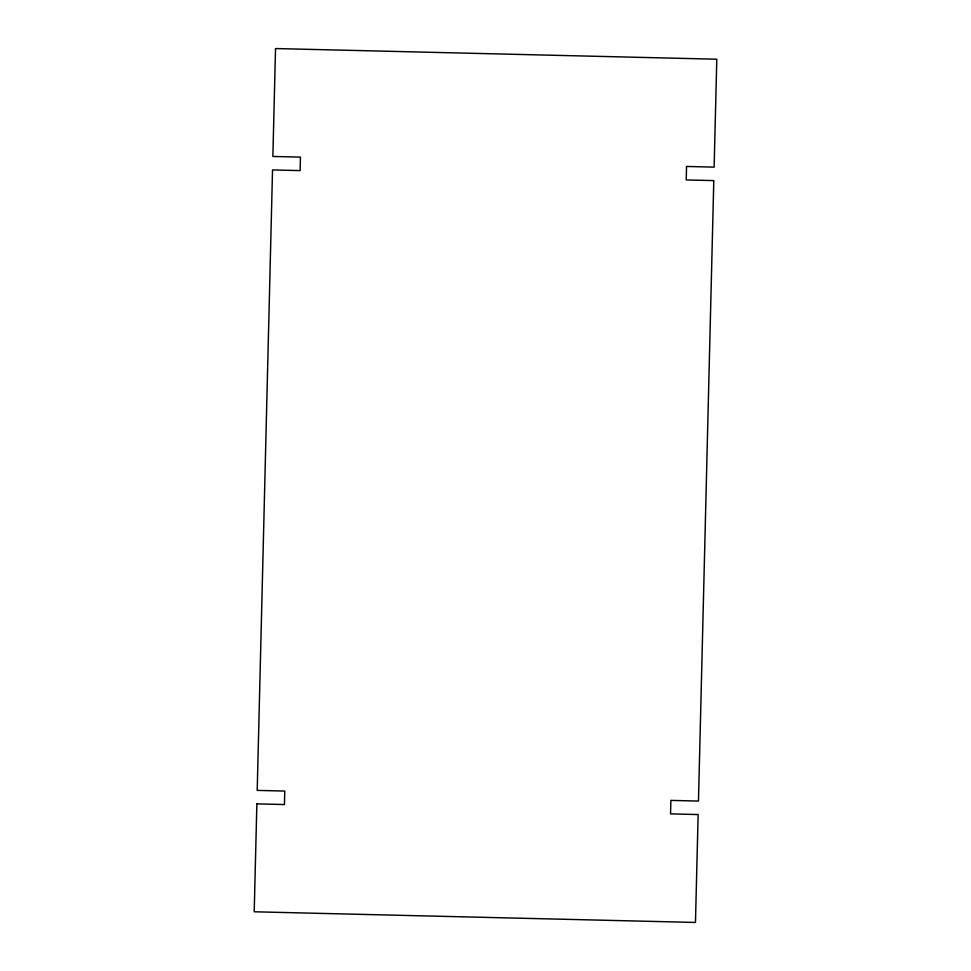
<?xml version="1.0" encoding="UTF-8"?>
<svg xmlns="http://www.w3.org/2000/svg" width="971" height="971" viewBox="0 0 971 971"><rect width="100%" height="100%" fill="white"/><g stroke="black" fill="none" stroke-linecap="round" stroke-linejoin="round"><path stroke-width="1.46" d="M256.866 803.879L254.208 911.781L695.467 922.45L698.137 814.548L670.548 813.88L670.888 800.395L698.465 801.063L713.794 180.606L686.218 179.938L686.558 166.454L714.134 167.121L716.792 59.219L275.533 48.55L272.863 156.452L300.452 157.12L300.112 170.605L272.535 169.937L257.206 790.394L284.782 791.062L284.442 804.546L256.866 803.879"/></g></svg>
